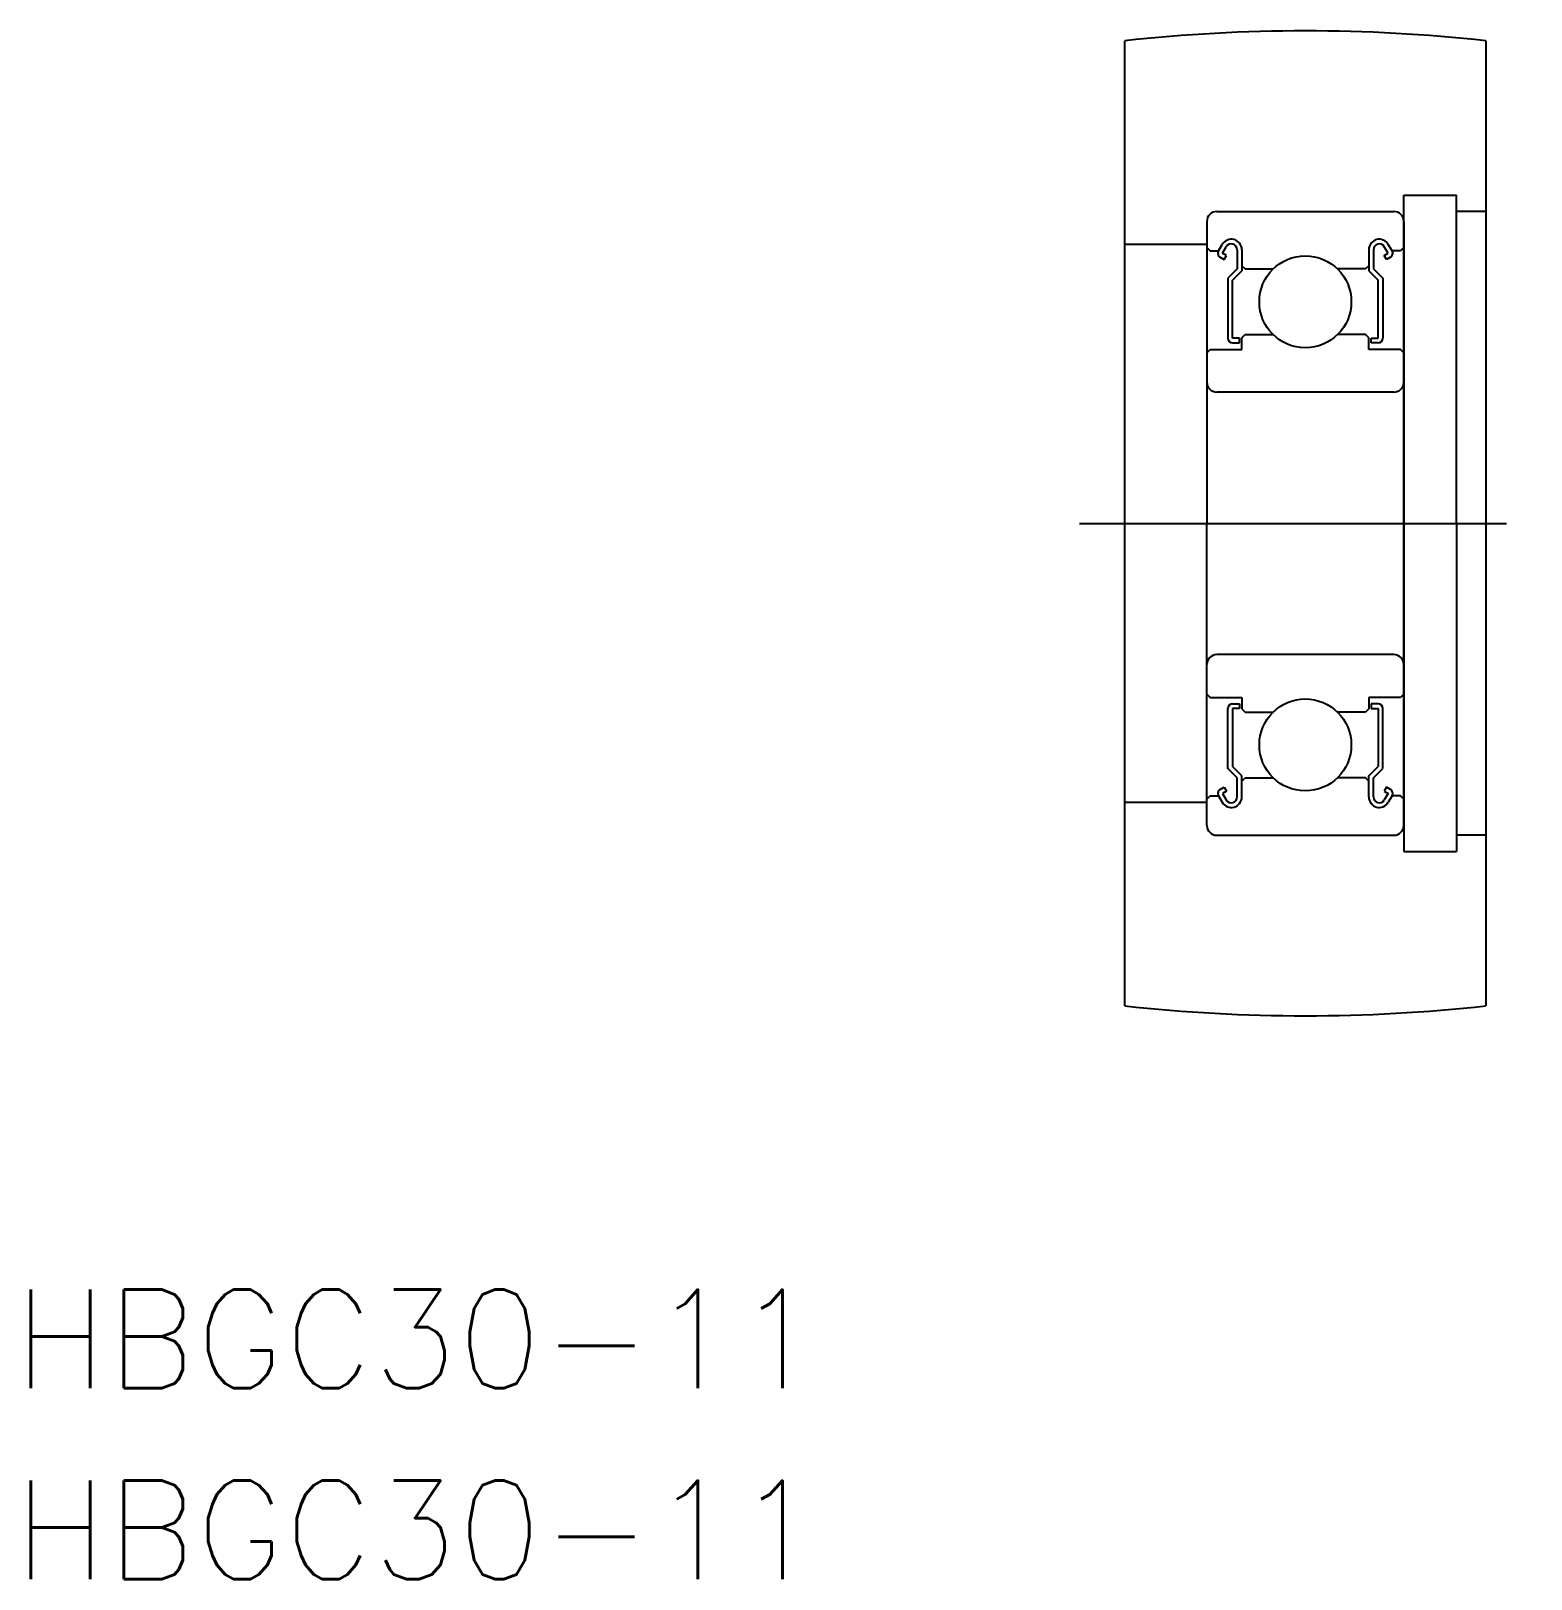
# Model space of a CAD drawing. Extents: x 33.6 to 79.3, y 140.3 to 187.5.
import ezdxf
from ezdxf.enums import TextEntityAlignment as Align

# ---------------------------------------------------------------- set-up
doc = ezdxf.new("R2010")
doc.units = 0
doc.linetypes.add('CENTER', pattern=[17.5, 13, -1.5, 1.5, -1.5])
doc.layers.get('0').update_dxf_attribs({"linetype": 'CONTINUOUS'})
doc.layers.add('CENTER', color=1, linetype='CENTER')
doc.styles.get("Standard").update_dxf_attribs({"font": 'txt.shx', "bigfont": '@extfont2.shx'})

msp = doc.modelspace()

# ---------------------------------------------------------------- linework, layer by layer
at = {"color": 7, "linetype": 'CONTINUOUS'}
for p, q in [((66.885, 157.803), (66.885, 187.203)), ((77.885, 187.203), (77.885, 157.803)), ((75.385, 172.503), (75.385, 182.503)), ((75.385, 182.503), (76.985, 182.503)), ((76.985, 172.503), (76.985, 182.503)), ((75.385, 181.703), (75.385, 172.503)), ((77.885, 182.003), (76.985, 182.003)), ((69.385, 181.003), (66.885, 181.003)), ((75.385, 172.503), (75.385, 162.503)), ((75.385, 163.303), (75.385, 172.503)), ((76.985, 172.503), (76.985, 162.503)), ((69.385, 164.003), (66.885, 164.003)), ((77.885, 163.003), (76.985, 163.003)), ((75.385, 162.503), (76.985, 162.503))]:
    msp.add_line(p, q, dxfattribs=at)
for p, q in [((69.385, 181.703), (69.385, 172.503)), ((69.685, 182.003), (75.085, 182.003)), ((75.385, 181.703), (75.385, 172.503)), ((69.385, 180.903), (69.485, 180.803)), ((69.485, 180.803), (69.74, 180.803)), ((69.74, 180.803), (69.856, 181)), ((69.863, 180.732), (69.979, 180.928)), ((69.987, 180.661), (69.863, 180.732)), ((69.915, 180.538), (69.987, 180.661)), ((70.309, 180.84), (70.309, 180.253)), ((70.451, 180.84), (70.451, 180.195)), ((74.318, 180.84), (74.318, 180.195)), ((74.46, 180.84), (74.46, 180.253)), ((74.783, 180.661), (74.906, 180.732)), ((74.854, 180.538), (74.783, 180.661)), ((74.906, 180.732), (74.79, 180.928)), ((75.029, 180.803), (74.913, 181)), ((75.285, 180.803), (75.029, 180.803)), ((75.385, 180.903), (75.285, 180.803)), ((69.792, 180.609), (69.915, 180.538)), ((70.309, 180.253), (70.025, 179.969)), ((70.451, 180.195), (70.167, 179.91)), ((70.451, 180.353), (70.551, 180.253)), ((70.551, 180.253), (71.405, 180.253)), ((74.218, 180.253), (73.364, 180.253)), ((74.318, 180.353), (74.218, 180.253)), ((74.318, 180.195), (74.602, 179.91)), ((74.46, 180.253), (74.745, 179.969)), ((74.977, 180.609), (74.854, 180.538)), ((70.025, 179.969), (70.025, 178.146)), ((70.167, 178.146), (70.167, 179.91)), ((74.602, 178.146), (74.602, 179.91)), ((74.745, 179.969), (74.745, 178.146)), ((75.385, 179.403), (75.385, 179.404)), ((69.385, 177.703), (69.485, 177.803)), ((69.485, 177.803), (70.451, 177.803)), ((70.38, 178.146), (70.167, 178.146)), ((70.167, 178.003), (70.38, 178.003)), ((70.38, 178.003), (70.38, 178.146)), ((70.451, 178.153), (70.551, 178.253)), ((70.451, 177.803), (70.451, 178.153)), ((70.551, 178.253), (71.405, 178.253)), ((74.218, 178.253), (73.364, 178.253)), ((74.318, 178.153), (74.218, 178.253)), ((74.318, 177.803), (74.318, 178.153)), ((75.285, 177.803), (74.318, 177.803)), ((74.389, 178.146), (74.602, 178.146)), ((74.389, 178.003), (74.389, 178.146)), ((74.602, 178.003), (74.389, 178.003)), ((75.385, 177.703), (75.285, 177.803)), ((75.385, 177.103), (75.385, 177.103)), ((75.085, 176.503), (69.685, 176.503)), ((69.385, 163.303), (69.385, 172.503)), ((75.385, 163.303), (75.385, 172.503)), ((75.085, 168.503), (69.685, 168.503)), ((69.385, 167.303), (69.485, 167.203)), ((69.485, 167.203), (70.451, 167.203)), ((70.167, 167.003), (70.38, 167.003)), ((70.38, 167.003), (70.38, 166.861)), ((70.451, 167.203), (70.451, 166.853)), ((75.285, 167.203), (74.318, 167.203)), ((74.318, 167.203), (74.318, 166.853)), ((74.602, 167.003), (74.389, 167.003)), ((74.389, 167.003), (74.389, 166.861)), ((75.385, 167.303), (75.285, 167.203)), ((70.025, 165.038), (70.025, 166.861)), ((70.38, 166.861), (70.167, 166.861)), ((70.167, 166.861), (70.167, 165.097)), ((70.451, 166.853), (70.551, 166.753)), ((70.551, 166.753), (71.405, 166.753)), ((74.218, 166.753), (73.364, 166.753)), ((74.318, 166.853), (74.218, 166.753)), ((74.389, 166.861), (74.602, 166.861)), ((74.602, 166.861), (74.602, 165.097)), ((74.745, 165.038), (74.745, 166.861)), ((70.451, 164.812), (70.167, 165.097)), ((74.318, 164.812), (74.602, 165.097)), ((70.309, 164.753), (70.025, 165.038)), ((70.309, 164.167), (70.309, 164.753)), ((70.451, 164.167), (70.451, 164.812)), ((70.451, 164.653), (70.551, 164.753)), ((70.551, 164.753), (71.405, 164.753)), ((74.218, 164.753), (73.364, 164.753)), ((74.318, 164.653), (74.218, 164.753)), ((74.318, 164.167), (74.318, 164.812)), ((74.46, 164.753), (74.745, 165.038)), ((74.46, 164.167), (74.46, 164.753)), ((69.385, 164.103), (69.485, 164.203)), ((69.485, 164.203), (69.74, 164.203)), ((69.74, 164.203), (69.856, 164.007)), ((69.792, 164.398), (69.915, 164.469)), ((69.987, 164.346), (69.863, 164.275)), ((69.863, 164.275), (69.979, 164.078)), ((69.915, 164.469), (69.987, 164.346)), ((74.854, 164.469), (74.783, 164.346)), ((74.783, 164.346), (74.906, 164.275)), ((74.906, 164.275), (74.79, 164.078)), ((74.977, 164.398), (74.854, 164.469)), ((75.029, 164.203), (74.913, 164.007)), ((75.285, 164.203), (75.029, 164.203)), ((75.385, 164.103), (75.285, 164.203)), ((69.685, 163.003), (75.085, 163.003))]:
    msp.add_line(p, q)
for centre in [(72.385, 179.253), (72.385, 165.753)]:
    msp.add_circle(centre, 1.4)
for centre, start, end in [((72.385, 136.937), 83.7557, 96.2443), ((72.385, 208.07), 263.7557, 276.2443)]:
    msp.add_arc(centre, 50.567, start, end, dxfattribs=at)
for centre, radius, start, end in [((69.685, 181.703), 0.3, 90, 180), ((75.085, 181.703), 0.3, 0, 90), ((70.132, 180.84), 0.319, 0, 150.0003), ((74.637, 180.84), 0.319, 29.9997, 180), ((69.863, 180.732), 0.142, 149.9903, 240.0019), ((70.132, 180.84), 0.177, 0, 150.0032), ((74.637, 180.84), 0.177, 29.9968, 180), ((74.906, 180.732), 0.142, 299.9981, 30.0097), ((70.167, 178.146), 0.142, 180.0001, 270), ((74.602, 178.146), 0.142, 270, 359.9999), ((69.685, 176.803), 0.3, 180, 270), ((75.085, 176.803), 0.3, 270, 0), ((69.685, 168.203), 0.3, 90, 180), ((75.085, 168.203), 0.3, 0, 90), ((70.167, 166.861), 0.142, 90, 179.9999), ((74.602, 166.861), 0.142, 0.0001, 90), ((69.863, 164.275), 0.142, 119.9981, 210.0097), ((70.132, 164.167), 0.319, 209.9997, 0), ((70.132, 164.167), 0.177, 209.9968, 0), ((74.637, 164.167), 0.319, 180, 330.0003), ((74.637, 164.167), 0.177, 180, 330.0032), ((74.906, 164.275), 0.142, 329.9903, 60.0019), ((69.685, 163.303), 0.3, 180, 270), ((75.085, 163.303), 0.3, 270, 0)]:
    msp.add_arc(centre, radius, start, end)
at = {"layer": 'CENTER', "color": 1, "linetype": 'CENTER'}
msp.add_line((65.51, 172.503), (79.26, 172.503), dxfattribs=at)

# ---------------------------------------------------------------- texts
at = {"color": 7, "linetype": 'CONTINUOUS'}
for p in [(33.057, 147.659), (33.057, 141.843)]:
    msp.add_text('HBGC30-11', height=3, dxfattribs=at).set_placement(p, align=Align.MIDDLE_LEFT)

doc.saveas('drawing.dxf')
